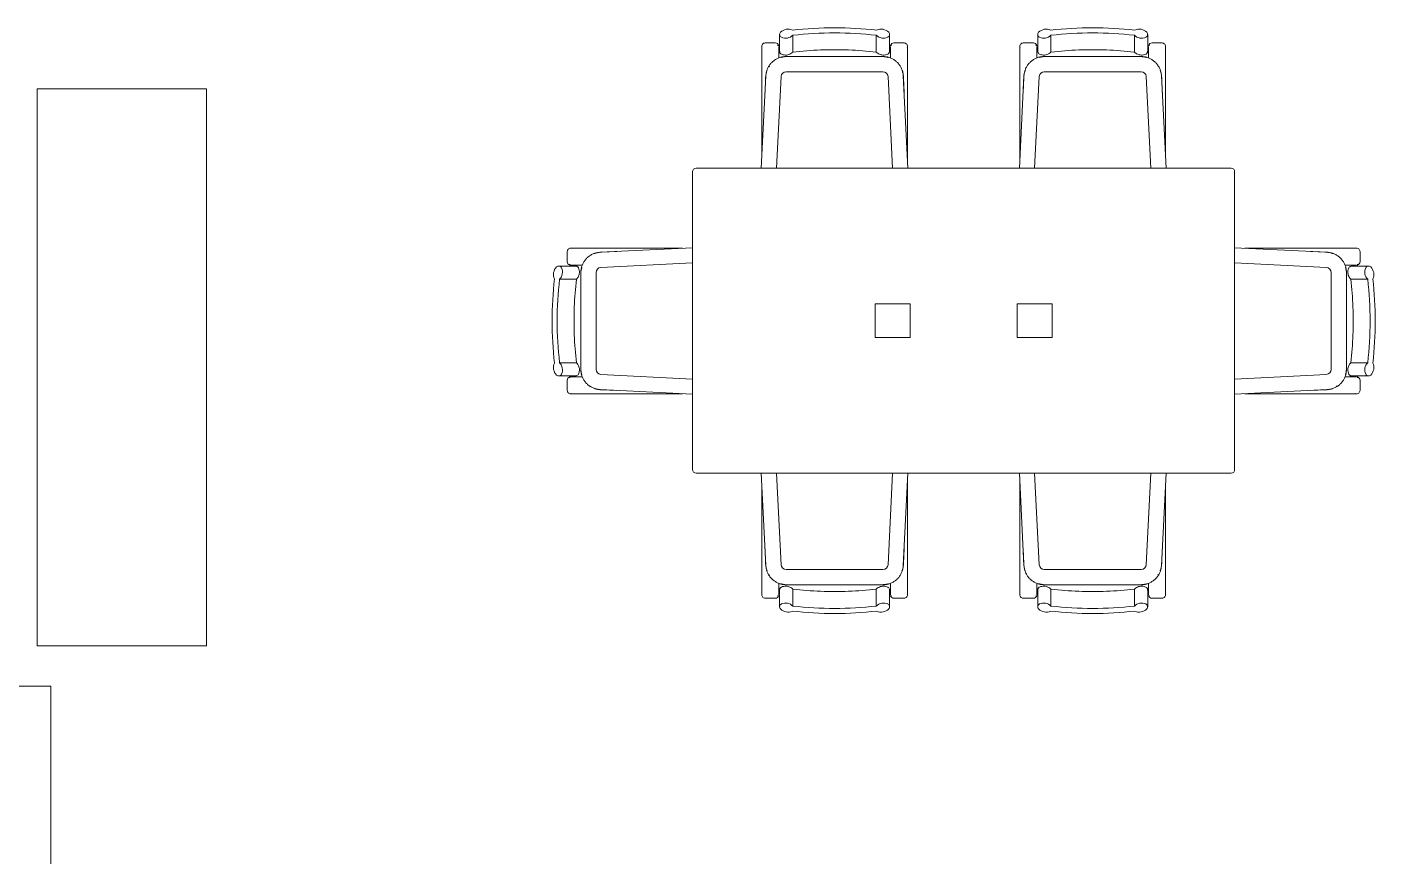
# Model space of a CAD drawing. Header units: inches. Extents: x 675 to 51927, y 19035 to 68555.
# Drawn here: x 26431 to 30414, y 58550 to 60999 of the extents above; entities that cross this region are included whole.
import ezdxf

# ---------------------------------------------------------------- set-up
doc = ezdxf.new("R2010")
doc.units = ezdxf.units.IN
doc.header["$LTSCALE"] = 0.5
doc.header["$MEASUREMENT"] = 0
doc.layers.add('00I-FURN', color=30, linetype='Continuous', lineweight=9)
doc.layers.add('Column', color=192, linetype='Continuous', lineweight=13)

msp = doc.modelspace()

# ---------------------------------------------------------------- linework, layer by layer
at = {"layer": '00I-FURN'}
for p, q in [((28653.2, 60926.6), (28653.2, 60976.5)), ((28692.2, 60924.2), (28692.2, 60974.1)), ((28938.6, 60974.1), (28938.6, 60924.2)), ((28977.6, 60976.5), (28977.6, 60926.6)), ((29415.2, 60926.6), (29415.2, 60976.5)), ((29454.2, 60924.2), (29454.2, 60974.1)), ((29700.6, 60974.1), (29700.6, 60924.2)), ((29739.6, 60976.5), (29739.6, 60926.6)), ((28640.4, 60951.4), (28610.4, 60951.4)), ((28647.3, 60943.8), (28653.3, 60943.8)), ((28653.2, 60933.8), (28650, 60933.8)), ((28977.5, 60943.8), (28983.4, 60943.8)), ((28980.8, 60933.8), (28977.6, 60933.8)), ((28990.4, 60951.4), (29020.4, 60951.4)), ((29372.4, 60951.4), (29402.4, 60951.4)), ((29409.3, 60943.8), (29415.3, 60943.8)), ((29415.2, 60933.8), (29411.9, 60933.8)), ((29739.5, 60943.8), (29745.4, 60943.8)), ((29742.8, 60933.8), (29739.6, 60933.8)), ((29782.4, 60951.4), (29752.4, 60951.4)), ((28672.5, 60911.4), (28958.3, 60911.4)), ((29434.4, 60911.4), (29720.3, 60911.4)), ((28598.9, 60581.3), (28612.5, 60854.4)), ((28621.5, 60880.6), (28622.9, 60882.8)), ((28643.9, 60581.3), (28657.5, 60852.1)), ((28958.3, 60866.4), (28672.5, 60866.4)), ((28973.3, 60852.1), (28986.8, 60581.3)), ((29018.2, 60854.4), (29031.9, 60581.3)), ((29360.9, 60581.3), (29374.5, 60854.4)), ((29419.5, 60852.1), (29405.9, 60581.3)), ((29434.4, 60866.4), (29720.3, 60866.4)), ((29735.3, 60852.1), (29748.8, 60581.3)), ((29769.2, 60883.6), (29770.7, 60881.5)), ((29780.2, 60854.4), (29793.9, 60581.3)), ((26461.4, 59171.3), (26461.4, 60815.5)), ((26461.4, 60815.5), (26961.4, 60815.5)), ((26961.4, 60815.5), (26961.4, 59171.3)), ((28610.3, 60805.4), (28611.8, 60848.6)), ((29019, 60848.6), (29020.5, 60805.4)), ((29372.3, 60805.4), (29373.8, 60848.6)), ((29781, 60848.6), (29782.5, 60805.4)), ((28396.4, 59691.3), (28396.4, 60571.3)), ((28406.4, 60581.3), (29986.4, 60581.3)), ((29996.4, 60571.3), (29996.4, 59691.3)), ((28026.3, 60335.3), (28026.3, 60305.3)), ((28123.3, 60333.2), (28396.4, 60346.8)), ((28129.1, 60333.9), (28172.3, 60335.4)), ((29996.4, 60346.8), (30269.4, 60333.2)), ((30220.5, 60335.4), (30263.7, 60333.9)), ((30366.4, 60305.3), (30366.4, 60335.3)), ((28001.2, 60292.5), (28051.1, 60292.5)), ((28033.9, 60292.4), (28033.9, 60298.3)), ((28043.9, 60295.7), (28043.9, 60292.5)), ((28396.4, 60301.8), (28125.6, 60288.2)), ((30267.2, 60288.2), (29996.4, 60301.8)), ((30341.6, 60292.5), (30391.6, 60292.5)), ((30348.9, 60292.5), (30348.9, 60295.7)), ((30358.9, 60298.3), (30358.9, 60292.4)), ((28003.6, 60253.5), (28053.5, 60253.5)), ((28066.3, 59987.4), (28066.3, 60273.2)), ((28111.3, 59987.4), (28111.3, 60273.2)), ((30281.4, 59987.4), (30281.4, 60273.2)), ((30326.4, 60273.2), (30326.4, 59987.4)), ((30339.3, 60253.5), (30389.2, 60253.5)), ((29038.7, 60181.3), (28935.1, 60181.3)), ((28935.1, 60081.3), (28935.1, 60181.3)), ((29038.7, 60181.3), (29038.7, 60081.3)), ((29457.6, 60181.3), (29354.1, 60181.3)), ((29354.1, 60081.3), (29354.1, 60181.3)), ((29457.6, 60081.3), (29457.6, 60181.3)), ((28935.1, 60081.3), (29038.7, 60081.3)), ((29354.1, 60081.3), (29457.6, 60081.3)), ((28053.5, 60007.1), (28003.6, 60007.1)), ((30389.2, 60007.1), (30339.3, 60007.1)), ((28051.1, 59968.1), (28001.2, 59968.1)), ((28026.3, 59955.3), (28026.3, 59925.3)), ((28033.9, 59962.3), (28033.9, 59968.2)), ((28043.9, 59968.1), (28043.9, 59964.9)), ((28097.1, 59936.4), (28094.9, 59937.9)), ((28125.6, 59972.4), (28396.4, 59958.9)), ((30267.2, 59972.4), (29996.4, 59958.9)), ((30298.7, 59938.4), (30296.5, 59937)), ((30391.6, 59968.1), (30341.6, 59968.1)), ((30348.9, 59964.9), (30348.9, 59968.1)), ((30358.9, 59968.2), (30358.9, 59962.3)), ((30366.4, 59925.3), (30366.4, 59955.3)), ((28396.4, 59913.8), (28123.3, 59927.5)), ((28172.3, 59925.2), (28129.1, 59926.7)), ((30269.4, 59927.5), (29996.4, 59913.8)), ((30263.7, 59926.7), (30220.5, 59925.2)), ((29986.4, 59681.3), (28406.4, 59681.3)), ((28612.5, 59408.3), (28598.9, 59681.3)), ((28657.5, 59410.5), (28643.9, 59681.3)), ((28973.3, 59410.5), (28986.8, 59681.3)), ((29031.9, 59681.3), (29018.2, 59408.3)), ((29374.5, 59408.3), (29360.9, 59681.3)), ((29419.5, 59410.5), (29405.9, 59681.3)), ((29748.8, 59681.3), (29735.3, 59410.5)), ((29793.9, 59681.3), (29780.2, 59408.3)), ((28611.8, 59414), (28610.3, 59457.2)), ((29020.5, 59457.2), (29019, 59414)), ((29373.8, 59414), (29372.3, 59457.2)), ((29782.5, 59457.2), (29781, 59414)), ((28623.5, 59379), (28622.1, 59381.1)), ((28958.3, 59396.3), (28672.5, 59396.3)), ((29434.4, 59396.3), (29720.3, 59396.3)), ((29771.2, 59382), (29769.8, 59379.8)), ((28653.2, 59286.1), (28653.2, 59336)), ((28958.3, 59351.3), (28672.5, 59351.3)), ((28692.2, 59288.5), (28692.2, 59338.4)), ((28938.6, 59338.4), (28938.6, 59288.5)), ((28977.6, 59336), (28977.6, 59286.1)), ((29415.2, 59286.1), (29415.2, 59336)), ((29720.3, 59351.3), (29434.4, 59351.3)), ((29454.2, 59288.5), (29454.2, 59338.4)), ((29700.6, 59338.4), (29700.6, 59288.5)), ((29739.6, 59336), (29739.6, 59286.1)), ((28610.4, 59311.3), (28640.4, 59311.3)), ((28653.3, 59318.8), (28647.3, 59318.8)), ((28650, 59328.8), (28653.2, 59328.8)), ((28983.4, 59318.8), (28977.5, 59318.8)), ((28977.6, 59328.8), (28980.8, 59328.8)), ((28990.4, 59311.3), (29020.4, 59311.3)), ((29402.4, 59311.3), (29372.4, 59311.3)), ((29415.3, 59318.8), (29409.3, 59318.8)), ((29411.9, 59328.8), (29415.2, 59328.8)), ((29745.4, 59318.8), (29739.5, 59318.8)), ((29739.6, 59328.8), (29742.8, 59328.8)), ((29782.4, 59311.3), (29752.4, 59311.3)), ((26961.4, 59171.3), (26461.4, 59171.3))]:
    msp.add_line(p, q, dxfattribs=at)
at = {"layer": '00I-FURN', "flags": 128}
for points in [[(28600.4, 60611.4), (28600.4, 60941.4)], [(28650.4, 60941.4), (28650.4, 60908.2)], [(28980.4, 60907.1), (28980.4, 60941.4)], [(29030.4, 60941.4), (29030.4, 60611.4)], [(29362.4, 60611.4), (29362.4, 60941.4)], [(29412.4, 60941.4), (29412.4, 60908.2)], [(29742.4, 60907.1), (29742.4, 60941.4)], [(29792.4, 60941.4), (29792.4, 60611.4)], [(28612.5, 60854.4), (28612.7, 60856.7), (28613, 60859.1), (28613.3, 60861.5), (28613.8, 60863.9), (28614.3, 60866.2), (28615, 60868.5), (28615.7, 60870.8), (28616.5, 60873.1), (28617.4, 60875.3), (28618.4, 60877.5), (28619.5, 60879.6), (28620.7, 60881.7), (28621.9, 60883.7), (28623.3, 60885.7), (28624.7, 60887.7), (28626.2, 60889.5), (28627.7, 60891.4), (28629.4, 60893.1), (28631.1, 60894.8), (28632.9, 60896.4), (28634.7, 60898), (28636.6, 60899.5), (28638.5, 60900.8), (28640.5, 60902.2), (28642.6, 60903.4), (28644.7, 60904.6), (28646.8, 60905.6), (28649, 60906.6), (28651.3, 60907.5), (28653.5, 60908.3), (28655.8, 60909), (28658.1, 60909.6), (28660.5, 60910.2), (28662.8, 60910.6), (28665.2, 60910.9), (28667.6, 60911.2), (28670, 60911.3), (28672.4, 60911.4), (28672.5, 60911.4)], [(28657.8, 60908.5), (28660.3, 60909.2), (28662.8, 60909.8), (28665.4, 60910.4), (28667.9, 60910.8), (28670.5, 60911.1), (28673.1, 60911.3), (28675.7, 60911.3), (28676.8, 60911.4)], [(28954, 60911.4), (28956.6, 60911.3), (28959.2, 60911.1), (28961.8, 60910.9), (28964.4, 60910.5), (28966.9, 60910.1), (28969.5, 60909.5), (28972, 60908.8), (28973.2, 60908.4)], [(28958.3, 60911.4), (28960.7, 60911.3), (28963.1, 60911.2), (28965.5, 60910.9), (28967.9, 60910.6), (28970.2, 60910.2), (28972.6, 60909.6), (28974.9, 60909), (28977.2, 60908.3), (28979.4, 60907.5), (28981.7, 60906.6), (28983.9, 60905.6), (28986, 60904.6), (28988.1, 60903.4), (28990.2, 60902.2), (28992.2, 60900.9), (28994.1, 60899.5), (28996, 60898), (28997.9, 60896.5), (28999.6, 60894.8), (29001.3, 60893.2), (29003, 60891.4), (29004.5, 60889.6), (29006, 60887.7), (29007.5, 60885.8), (29008.8, 60883.8), (29010, 60881.7), (29011.2, 60879.6), (29012.3, 60877.5), (29013.3, 60875.3), (29014.2, 60873.1), (29015, 60870.8), (29015.8, 60868.6), (29016.4, 60866.2), (29017, 60863.9), (29017.4, 60861.6), (29017.8, 60859.2), (29018.1, 60856.8), (29018.2, 60854.4), (29018.2, 60854.4)], [(29374.5, 60854.4), (29374.7, 60856.7), (29375, 60859.1), (29375.3, 60861.5), (29375.8, 60863.9), (29376.3, 60866.2), (29377, 60868.5), (29377.7, 60870.8), (29378.5, 60873.1), (29379.4, 60875.3), (29380.4, 60877.5), (29381.5, 60879.6), (29382.7, 60881.7), (29383.9, 60883.7), (29385.3, 60885.7), (29386.7, 60887.7), (29388.2, 60889.5), (29389.7, 60891.4), (29391.4, 60893.1), (29393.1, 60894.8), (29394.8, 60896.4), (29396.7, 60898), (29398.6, 60899.5), (29400.5, 60900.8), (29402.5, 60902.2), (29404.6, 60903.4), (29406.7, 60904.6), (29408.8, 60905.6), (29411, 60906.6), (29413.3, 60907.5), (29415.5, 60908.3), (29417.8, 60909), (29420.1, 60909.6), (29422.5, 60910.2), (29424.8, 60910.6), (29427.2, 60910.9), (29429.6, 60911.2), (29432, 60911.3), (29434.4, 60911.4), (29434.4, 60911.4)], [(29419.8, 60908.5), (29422.3, 60909.2), (29424.8, 60909.8), (29427.4, 60910.4), (29429.9, 60910.8), (29432.5, 60911.1), (29435.1, 60911.3), (29437.7, 60911.3), (29438.7, 60911.4)], [(29716, 60911.4), (29718.6, 60911.3), (29721.2, 60911.1), (29723.8, 60910.9), (29726.4, 60910.5), (29728.9, 60910.1), (29731.4, 60909.5), (29734, 60908.8), (29735.3, 60908.4)], [(29720.3, 60911.4), (29722.7, 60911.3), (29725.1, 60911.2), (29727.5, 60910.9), (29729.9, 60910.6), (29732.2, 60910.2), (29734.6, 60909.6), (29736.9, 60909), (29739.2, 60908.3), (29741.4, 60907.5), (29743.7, 60906.6), (29745.9, 60905.6), (29748, 60904.6), (29750.1, 60903.4), (29752.2, 60902.2), (29754.2, 60900.9), (29756.1, 60899.5), (29758, 60898), (29759.9, 60896.5), (29761.6, 60894.8), (29763.3, 60893.2), (29765, 60891.4), (29766.5, 60889.6), (29768, 60887.7), (29769.4, 60885.8), (29770.8, 60883.8), (29772, 60881.7), (29773.2, 60879.6), (29774.3, 60877.5), (29775.3, 60875.3), (29776.2, 60873.1), (29777, 60870.8), (29777.8, 60868.6), (29778.4, 60866.2), (29779, 60863.9), (29779.4, 60861.6), (29779.8, 60859.2), (29780, 60856.8), (29780.2, 60854.4), (29780.2, 60854.4)], [(28611.8, 60848.6), (28611.9, 60851.2), (28612.2, 60853.8), (28612.5, 60856.4), (28613, 60858.9), (28613.5, 60861.5), (28614.2, 60864), (28614.9, 60866.5), (28615.8, 60868.9), (28616.4, 60870.6)], [(29014.6, 60869.9), (29015.5, 60867.5), (29016.3, 60865), (29017, 60862.5), (29017.6, 60860), (29018.1, 60857.4), (29018.4, 60854.8), (29018.7, 60852.3), (29018.9, 60849.7), (29019, 60848.6)], [(29373.8, 60848.6), (29373.9, 60851.2), (29374.2, 60853.8), (29374.5, 60856.4), (29375, 60858.9), (29375.5, 60861.5), (29376.2, 60864), (29376.9, 60866.5), (29377.8, 60868.9), (29378.4, 60870.6)], [(29776.6, 60869.9), (29777.5, 60867.5), (29778.3, 60865), (29779, 60862.5), (29779.6, 60860), (29780.1, 60857.4), (29780.4, 60854.8), (29780.7, 60852.3), (29780.9, 60849.7), (29781, 60848.6)], [(28036.3, 60345.3), (28366.3, 60345.3)], [(28066.3, 60273.2), (28066.4, 60275.6), (28066.5, 60278), (28066.8, 60280.4), (28067.1, 60282.8), (28067.5, 60285.2), (28068, 60287.5), (28068.7, 60289.8), (28069.4, 60292.1), (28070.2, 60294.4), (28071.1, 60296.6), (28072, 60298.8), (28073.1, 60300.9), (28074.3, 60303), (28075.5, 60305.1), (28076.8, 60307.1), (28078.2, 60309.1), (28079.7, 60311), (28081.2, 60312.8), (28082.8, 60314.6), (28084.5, 60316.3), (28086.3, 60317.9), (28088.1, 60319.5), (28090, 60321), (28091.9, 60322.4), (28093.9, 60323.7), (28096, 60325), (28098, 60326.2), (28100.2, 60327.2), (28102.4, 60328.2), (28104.6, 60329.2), (28106.8, 60330), (28109.1, 60330.7), (28111.4, 60331.4), (28113.8, 60331.9), (28116.1, 60332.4), (28118.5, 60332.7), (28120.9, 60333), (28123.3, 60333.2), (28123.3, 60333.2)], [(28107.8, 60329.5), (28110.2, 60330.4), (28112.7, 60331.2), (28115.2, 60331.9), (28117.7, 60332.5), (28120.3, 60333), (28122.8, 60333.4), (28125.4, 60333.7), (28128, 60333.9), (28129.1, 60333.9)], [(30026.4, 60345.3), (30356.4, 60345.3)], [(30263.7, 60333.9), (30266.3, 60333.8), (30268.9, 60333.5), (30271.5, 60333.2), (30274, 60332.7), (30276.6, 60332.2), (30279.1, 60331.5), (30281.6, 60330.7), (30284, 60329.9), (30285.7, 60329.2)], [(30269.4, 60333.2), (30271.8, 60333), (30274.2, 60332.7), (30276.6, 60332.4), (30278.9, 60331.9), (30281.3, 60331.4), (30283.6, 60330.7), (30285.9, 60330), (30288.1, 60329.2), (30290.3, 60328.3), (30292.5, 60327.3), (30294.7, 60326.2), (30296.8, 60325), (30298.8, 60323.7), (30300.8, 60322.4), (30302.7, 60321), (30304.6, 60319.5), (30306.4, 60317.9), (30308.2, 60316.3), (30309.9, 60314.6), (30311.5, 60312.8), (30313, 60311), (30314.5, 60309.1), (30315.9, 60307.2), (30317.2, 60305.1), (30318.5, 60303.1), (30319.6, 60301), (30320.7, 60298.8), (30321.7, 60296.6), (30322.6, 60294.4), (30323.4, 60292.2), (30324.1, 60289.9), (30324.7, 60287.5), (30325.2, 60285.2), (30325.6, 60282.8), (30326, 60280.5), (30326.2, 60278.1), (30326.4, 60275.7), (30326.4, 60273.3), (30326.4, 60273.2)], [(28070.6, 60295.3), (28036.3, 60295.3)], [(30356.4, 60295.3), (30323.3, 60295.3)], [(28066.3, 60268.9), (28066.4, 60271.5), (28066.5, 60274.1), (28066.8, 60276.7), (28067.2, 60279.3), (28067.6, 60281.8), (28068.2, 60284.4), (28068.9, 60286.9), (28069.2, 60288.2)], [(30323.6, 60287.9), (30324.3, 60285.4), (30324.9, 60282.9), (30325.4, 60280.3), (30325.8, 60277.7), (30326.1, 60275.2), (30326.3, 60272.6), (30326.4, 60270), (30326.4, 60268.9)], [(28066.4, 59988.1), (28066.3, 59990.7), (28066.3, 59991.7)], [(28123.3, 59927.5), (28120.9, 59927.6), (28118.5, 59927.9), (28116.2, 59928.2), (28113.8, 59928.7), (28111.5, 59929.2), (28109.2, 59929.9), (28106.9, 59930.6), (28104.6, 59931.4), (28102.4, 59932.4), (28100.2, 59933.4), (28098.1, 59934.4), (28096, 59935.6), (28093.9, 59936.9), (28092, 59938.2), (28090, 59939.6), (28088.1, 59941.1), (28086.3, 59942.7), (28084.6, 59944.3), (28082.9, 59946), (28081.2, 59947.8), (28079.7, 59949.6), (28078.2, 59951.5), (28076.8, 59953.5), (28075.5, 59955.5), (28074.3, 59957.5), (28073.1, 59959.6), (28072.1, 59961.8), (28071.1, 59964), (28070.2, 59966.2), (28069.4, 59968.5), (28068.7, 59970.8), (28068.1, 59973.1), (28067.5, 59975.4), (28067.1, 59977.8), (28066.8, 59980.2), (28066.5, 59982.5), (28066.4, 59984.9), (28066.3, 59987.3), (28066.3, 59987.4)], [(28069.1, 59972.7), (28068.4, 59975.2), (28067.8, 59977.8), (28067.3, 59980.3), (28066.9, 59982.9), (28066.6, 59985.5), (28066.5, 59986.7)], [(30326.4, 59987.4), (30326.4, 59985), (30326.2, 59982.6), (30326, 59980.2), (30325.7, 59977.8), (30325.2, 59975.5), (30324.7, 59973.1), (30324.1, 59970.8), (30323.4, 59968.5), (30322.6, 59966.2), (30321.7, 59964), (30320.7, 59961.8), (30319.6, 59959.7), (30318.5, 59957.6), (30317.3, 59955.5), (30315.9, 59953.5), (30314.5, 59951.6), (30313.1, 59949.7), (30311.5, 59947.8), (30309.9, 59946), (30308.2, 59944.3), (30306.5, 59942.7), (30304.7, 59941.1), (30302.8, 59939.6), (30300.8, 59938.2), (30298.8, 59936.9), (30296.8, 59935.6), (30294.7, 59934.5), (30292.6, 59933.4), (30290.4, 59932.4), (30288.2, 59931.5), (30285.9, 59930.6), (30283.6, 59929.9), (30281.3, 59929.3), (30279, 59928.7), (30276.6, 59928.3), (30274.2, 59927.9), (30271.9, 59927.6), (30269.5, 59927.5), (30269.4, 59927.5)], [(30326.4, 59991.7), (30326.4, 59989.1), (30326.2, 59986.5), (30326, 59983.9), (30325.6, 59981.3), (30325.1, 59978.8), (30324.6, 59976.2), (30323.9, 59973.7), (30323.5, 59972.4)], [(28036.3, 59965.3), (28069.5, 59965.3)], [(30322.2, 59965.3), (30356.4, 59965.3)], [(28366.3, 59915.3), (28036.3, 59915.3)], [(28129.1, 59926.7), (28126.5, 59926.9), (28123.9, 59927.1), (28121.3, 59927.5), (28118.7, 59927.9), (28116.2, 59928.5), (28113.7, 59929.1), (28111.2, 59929.9), (28108.7, 59930.7), (28107.1, 59931.4)], [(30356.4, 59915.3), (30026.4, 59915.3)], [(30285, 59931.1), (30282.5, 59930.2), (30280.1, 59929.4), (30277.6, 59928.7), (30275, 59928.1), (30272.5, 59927.6), (30269.9, 59927.2), (30267.3, 59927), (30264.7, 59926.8), (30263.7, 59926.7)], [(28600.4, 59321.3), (28600.4, 59651.3)], [(29030.4, 59651.3), (29030.4, 59321.3)], [(29362.4, 59321.3), (29362.4, 59651.3)], [(29792.4, 59651.3), (29792.4, 59321.3)], [(28616.2, 59392.7), (28615.3, 59395.1), (28614.5, 59397.6), (28613.8, 59400.1), (28613.2, 59402.7), (28612.7, 59405.2), (28612.3, 59407.8), (28612, 59410.4), (28611.8, 59413), (28611.8, 59414)], [(28672.5, 59351.3), (28670.1, 59351.3), (28667.7, 59351.4), (28665.3, 59351.7), (28662.9, 59352), (28660.5, 59352.5), (28658.2, 59353), (28655.9, 59353.6), (28653.6, 59354.3), (28651.3, 59355.1), (28649.1, 59356), (28646.9, 59357), (28644.7, 59358), (28642.6, 59359.2), (28640.6, 59360.4), (28638.6, 59361.7), (28636.6, 59363.1), (28634.7, 59364.6), (28632.9, 59366.1), (28631.1, 59367.8), (28629.4, 59369.5), (28627.8, 59371.2), (28626.2, 59373), (28624.7, 59374.9), (28623.3, 59376.8), (28622, 59378.8), (28620.7, 59380.9), (28619.5, 59383), (28618.4, 59385.1), (28617.4, 59387.3), (28616.5, 59389.5), (28615.7, 59391.8), (28615, 59394.1), (28614.3, 59396.4), (28613.8, 59398.7), (28613.3, 59401.1), (28613, 59403.4), (28612.7, 59405.8), (28612.5, 59408.2), (28612.5, 59408.3)], [(29018.2, 59408.3), (29018.1, 59405.9), (29017.8, 59403.5), (29017.4, 59401.1), (29017, 59398.8), (29016.4, 59396.4), (29015.8, 59394.1), (29015.1, 59391.8), (29014.2, 59389.6), (29013.3, 59387.3), (29012.3, 59385.2), (29011.2, 59383), (29010.1, 59380.9), (29008.8, 59378.9), (29007.5, 59376.9), (29006.1, 59374.9), (29004.6, 59373.1), (29003, 59371.2), (29001.4, 59369.5), (28999.7, 59367.8), (28997.9, 59366.2), (28996.1, 59364.6), (28994.2, 59363.2), (28992.2, 59361.8), (28990.2, 59360.4), (28988.2, 59359.2), (28986.1, 59358.1), (28983.9, 59357), (28981.7, 59356), (28979.5, 59355.1), (28977.2, 59354.3), (28974.9, 59353.6), (28972.6, 59353), (28970.3, 59352.5), (28967.9, 59352), (28965.5, 59351.7), (28963.1, 59351.5), (28960.8, 59351.3), (28958.4, 59351.3), (28958.3, 59351.3)], [(29019, 59414), (29018.8, 59411.4), (29018.6, 59408.8), (29018.2, 59406.2), (29017.8, 59403.7), (29017.2, 59401.1), (29016.6, 59398.6), (29015.8, 59396.1), (29015, 59393.7), (29014.3, 59392)], [(29378.2, 59392.7), (29377.3, 59395.1), (29376.5, 59397.6), (29375.8, 59400.1), (29375.2, 59402.7), (29374.7, 59405.2), (29374.3, 59407.8), (29374, 59410.4), (29373.8, 59413), (29373.8, 59414)], [(29434.4, 59351.3), (29432, 59351.3), (29429.7, 59351.4), (29427.3, 59351.7), (29424.9, 59352), (29422.5, 59352.5), (29420.2, 59353), (29417.9, 59353.6), (29415.6, 59354.3), (29413.3, 59355.1), (29411.1, 59356), (29408.9, 59357), (29406.7, 59358), (29404.6, 59359.2), (29402.6, 59360.4), (29400.6, 59361.7), (29398.6, 59363.1), (29396.7, 59364.6), (29394.9, 59366.1), (29393.1, 59367.8), (29391.4, 59369.5), (29389.8, 59371.2), (29388.2, 59373), (29386.7, 59374.9), (29385.3, 59376.8), (29384, 59378.8), (29382.7, 59380.9), (29381.5, 59383), (29380.4, 59385.1), (29379.4, 59387.3), (29378.5, 59389.5), (29377.7, 59391.8), (29377, 59394.1), (29376.3, 59396.4), (29375.8, 59398.7), (29375.3, 59401.1), (29375, 59403.4), (29374.7, 59405.8), (29374.5, 59408.2), (29374.5, 59408.3)], [(29780.2, 59408.3), (29780.1, 59405.9), (29779.8, 59403.5), (29779.4, 59401.1), (29779, 59398.8), (29778.4, 59396.4), (29777.8, 59394.1), (29777.1, 59391.8), (29776.2, 59389.6), (29775.3, 59387.3), (29774.3, 59385.2), (29773.2, 59383), (29772.1, 59380.9), (29770.8, 59378.9), (29769.5, 59376.9), (29768.1, 59374.9), (29766.6, 59373.1), (29765, 59371.2), (29763.4, 59369.5), (29761.7, 59367.8), (29759.9, 59366.2), (29758.1, 59364.6), (29756.2, 59363.2), (29754.2, 59361.8), (29752.2, 59360.4), (29750.2, 59359.2), (29748, 59358.1), (29745.9, 59357), (29743.7, 59356), (29741.5, 59355.1), (29739.2, 59354.3), (29736.9, 59353.6), (29734.6, 59353), (29732.3, 59352.5), (29729.9, 59352), (29727.5, 59351.7), (29725.1, 59351.5), (29722.7, 59351.3), (29720.3, 59351.3), (29720.3, 59351.3)], [(29781, 59414), (29780.8, 59411.4), (29780.6, 59408.8), (29780.2, 59406.2), (29779.8, 59403.7), (29779.2, 59401.1), (29778.6, 59398.6), (29777.8, 59396.1), (29776.9, 59393.7), (29776.3, 59392.1)], [(28650.4, 59355.5), (28650.4, 59321.3)], [(28676.8, 59351.3), (28674.2, 59351.3), (28671.6, 59351.5), (28669, 59351.7), (28666.4, 59352.1), (28663.8, 59352.6), (28661.3, 59353.1), (28658.8, 59353.8), (28657.5, 59354.2)], [(28957.6, 59351.4), (28955, 59351.3), (28954, 59351.3)], [(28973, 59354.1), (28970.5, 59353.4), (28967.9, 59352.8), (28965.4, 59352.3), (28962.8, 59351.9), (28960.2, 59351.6), (28958.9, 59351.5)], [(28980.4, 59321.3), (28980.4, 59354.4)], [(29412.4, 59355.5), (29412.4, 59321.3)], [(29438.7, 59351.3), (29436.1, 59351.3), (29433.6, 59351.5), (29431, 59351.7), (29428.4, 59352.1), (29425.8, 59352.6), (29423.3, 59353.1), (29420.8, 59353.8), (29419.5, 59354.2)], [(29720, 59351.4), (29719.6, 59351.4), (29717, 59351.3), (29716, 59351.3)], [(29735, 59354.1), (29732.5, 59353.4), (29729.9, 59352.8), (29727.4, 59352.3), (29724.8, 59351.9), (29722.2, 59351.6), (29720.3, 59351.4)], [(29742.4, 59321.3), (29742.4, 59354.4)]]:
    msp.add_lwpolyline(points, dxfattribs=at)
at = {"layer": '00I-FURN'}
for centre, radius, start, end in [((28610.4, 60941.4), 10, 90, 195), ((28640.4, 60941.4), 10, 15, 90), ((28990.4, 60941.4), 10, 90, 165), ((29020.4, 60941.4), 10, 345, 90), ((29372.4, 60941.4), 10, 90, 195), ((29402.4, 60941.4), 10, 15, 90), ((29752.4, 60941.4), 10, 90, 165), ((29782.4, 60941.4), 10, 345, 90), ((28672.5, 60851.4), 60, 102.4512, 105.3681), ((28958.3, 60851.4), 60, 74.7198, 77.5488), ((29434.4, 60851.4), 60, 102.4512, 105.2802), ((29720.3, 60851.4), 60, 74.6319, 77.5488), ((28672.5, 60851.4), 60, 161.8573, 164.6864), ((28672.5, 60851.4), 15, 90, 177.1376), ((28958.3, 60851.4), 15, 2.8624, 90), ((28958.3, 60851.4), 60, 15.3136, 18.2305), ((29434.4, 60851.4), 60, 161.7695, 164.6864), ((29434.4, 60851.4), 15, 90, 177.1376), ((29720.3, 60851.4), 15, 2.8624, 90), ((29720.3, 60851.4), 60, 15.3136, 18.1427), ((28406.4, 60571.3), 10, 90, 180), ((29986.4, 60571.3), 10, 0, 90), ((28036.3, 60335.3), 10, 75, 180), ((30356.4, 60335.3), 10, 0, 105), ((28036.3, 60305.3), 10, 180, 255), ((28126.3, 60273.2), 60, 105.3136, 108.2305), ((30266.4, 60273.2), 60, 71.7695, 74.6864), ((30356.4, 60305.3), 10, 285, 0), ((28126.3, 60273.2), 60, 164.7198, 167.5488), ((28126.3, 60273.2), 15, 92.8624, 180), ((30266.4, 60273.2), 15, 0, 87.1376), ((30266.4, 60273.2), 60, 12.4512, 15.2802), ((28126.3, 59987.4), 60, 192.4512, 195.3681), ((28126.3, 59987.4), 15, 180, 267.1376), ((30266.4, 59987.4), 15, 272.8624, 0), ((30266.4, 59987.4), 60, 344.6319, 347.5488), ((28036.3, 59955.3), 10, 105, 180), ((30356.4, 59955.3), 10, 0, 75), ((28036.3, 59925.3), 10, 180, 285), ((28126.3, 59987.4), 60, 251.8573, 254.6864), ((30266.4, 59987.4), 60, 285.3136, 288.1427), ((30356.4, 59925.3), 10, 255, 0), ((28406.4, 59691.3), 10, 180, 270), ((29986.4, 59691.3), 10, 270, 0), ((28672.5, 59411.3), 60, 195.3136, 198.1427), ((28672.5, 59411.3), 15, 182.8624, 270), ((28958.3, 59411.3), 15, 270, 357.1376), ((28958.3, 59411.3), 60, 341.7695, 344.6864), ((29434.4, 59411.3), 60, 195.3136, 198.2305), ((29434.4, 59411.3), 15, 182.8624, 270), ((29720.3, 59411.3), 15, 270, 357.1376), ((29720.3, 59411.3), 60, 341.8573, 344.6864), ((28672.5, 59411.3), 60, 254.6319, 257.5488), ((28958.3, 59411.3), 60, 282.4512, 285.2802), ((29434.4, 59411.3), 60, 254.7198, 257.5488), ((29720.3, 59411.3), 60, 282.4512, 285.3681), ((28610.4, 59321.3), 10, 165, 270), ((28640.4, 59321.3), 10, 270, 345), ((28990.4, 59321.3), 10, 195, 270), ((29020.4, 59321.3), 10, 270, 15), ((29372.4, 59321.3), 10, 165, 270), ((29402.4, 59321.3), 10, 270, 345), ((29752.4, 59321.3), 10, 195, 270), ((29782.4, 59321.3), 10, 270, 15)]:
    msp.add_arc(centre, radius, start, end, dxfattribs=at)
at = {"layer": '00I-FURN', "extrusion": (0, 0, -1)}
for centre, major_axis, start_param, end_param in [((28662.4, 60976.5), (9.19, 0), 1.992391, 3.901781), ((28677.6, 60962), (30.3, 0), 3.901781, 5.172539), ((28671, 60995.7), (30.3, 0), 0.79515, 1.992391), ((28815.4, 59924.7), (1075.6, 0), 4.596579, 4.828199), ((28815.4, 59924.7), (1060.6, 0), 4.595979, 4.828799), ((28959.8, 60995.7), (30.3, 0), 1.149202, 2.346443), ((28953.1, 60962), (30.3, 0), 4.252239, 5.522997), ((28968.4, 60976.5), (9.19, 0), 5.522997, 7.432387), ((29424.3, 60976.5), (9.19, 0), 1.992391, 3.901781), ((29439.6, 60962), (30.3, 0), 3.901781, 5.172539), ((29433, 60995.7), (30.3, 0), 0.79515, 1.992391), ((29577.4, 59924.7), (1075.6, 0), 4.596579, 4.828199), ((29577.4, 59924.7), (1060.6, 0), 4.595979, 4.828799), ((29721.8, 60995.7), (30.3, 0), 1.149202, 2.346443), ((29715.1, 60962), (30.3, 0), 4.252239, 5.522997), ((29730.4, 60976.5), (9.19, 0), 5.522997, 7.432387), ((28001.2, 60283.3), (0, -9.19), 2.381404, 4.290794), ((30391.6, 60283.3), (0, -9.19), 1.992391, 3.901781), ((29053, 60130.3), (0, -1075.6), 1.454987, 1.686606), ((28015.7, 60268), (0, -30.3), 1.110647, 2.381404), ((29053, 60130.3), (0, -1060.6), 1.454386, 1.687206), ((27982, 60274.7), (0, -30.3), 4.290794, 5.488035), ((30410.7, 60274.7), (0, -30.3), 0.79515, 1.992391), ((29339.8, 60130.3), (0, -1060.6), 4.595979, 4.828799), ((30377.1, 60268), (0, -30.3), 3.901781, 5.172539), ((29339.8, 60130.3), (0, -1075.6), 4.596579, 4.828199), ((28015.7, 59992.6), (0, -30.3), 0.760189, 2.030946), ((28001.2, 59977.3), (0, -9.19), 5.133984, 7.043374), ((27982, 59985.9), (0, -30.3), 3.936743, 5.133984), ((30410.7, 59985.9), (0, -30.3), 1.149202, 2.346443), ((30391.6, 59977.3), (0, -9.19), 5.522997, 7.432387), ((30377.1, 59992.6), (0, -30.3), 4.252239, 5.522997), ((28671, 59266.9), (30.3, 0), 4.290794, 5.488035), ((28959.8, 59266.9), (30.3, 0), 3.936743, 5.133984), ((29433, 59266.9), (30.3, 0), 4.290794, 5.488035), ((29721.8, 59266.9), (30.3, 0), 3.936743, 5.133984), ((28662.4, 59286.1), (9.19, 0), 2.381404, 4.290794), ((28677.6, 59300.6), (30.3, 0), 1.110647, 2.381404), ((28815.4, 60337.9), (1075.6, 0), 1.454987, 1.686606), ((28815.4, 60337.9), (1060.6, 0), 1.454386, 1.687206), ((28953.1, 59300.6), (30.3, 0), 0.760189, 2.030946), ((28968.4, 59286.1), (9.19, 0), 5.133984, 7.043374), ((29424.3, 59286.1), (9.19, 0), 2.381404, 4.290794), ((29439.6, 59300.6), (30.3, 0), 1.110647, 2.381404), ((29577.4, 60337.9), (1075.6, 0), 1.454987, 1.686606), ((29577.4, 60337.9), (1060.6, 0), 1.454386, 1.687206), ((29715.1, 59300.6), (30.3, 0), 0.760189, 2.030946), ((29730.4, 59286.1), (9.19, 0), 5.133984, 7.043374)]:
    msp.add_ellipse(centre, major_axis=major_axis, ratio=0.996175, start_param=start_param, end_param=end_param, dxfattribs=at)
at = {"layer": '00I-FURN'}
for points in [[(28938.6, 60924.2), (28911.3, 60927.4), (28856.6, 60931.7), (28774.2, 60931.7), (28719.4, 60927.4), (28692.2, 60924.2)], [(29700.6, 60924.2), (29673.3, 60927.4), (29618.6, 60931.7), (29536.2, 60931.7), (29481.4, 60927.4), (29454.2, 60924.2)], [(28977.6, 60927), (28977.6, 60926.3), (28977.5, 60924.8), (28976.8, 60922.7), (28975.7, 60920.8), (28974.1, 60919.2), (28972.8, 60918.5), (28972.2, 60918.2)], [(29739.6, 60927), (29739.6, 60926.3), (29739.5, 60924.8), (29738.8, 60922.7), (29737.7, 60920.8), (29736.1, 60919.2), (29734.8, 60918.5), (29734.2, 60918.2)], [(28050.7, 60292.5), (28051.4, 60292.5), (28052.9, 60292.4), (28055, 60291.8), (28056.9, 60290.6), (28058.4, 60289), (28059.2, 60287.8), (28059.5, 60287.1)], [(28053.5, 60253.5), (28050.3, 60226.2), (28046, 60171.5), (28046, 60089.1), (28050.3, 60034.4), (28053.5, 60007.1)], [(30339.3, 60007.1), (30342.5, 60034.4), (30346.7, 60089.1), (30346.7, 60171.5), (30342.5, 60226.2), (30339.3, 60253.5)], [(30342.1, 59968.1), (30341.3, 59968.1), (30339.9, 59968.2), (30337.7, 59968.9), (30335.9, 59970), (30334.3, 59971.6), (30333.5, 59972.9), (30333.2, 59973.5)], [(28653.2, 59335.6), (28653.1, 59336.4), (28653.2, 59337.8), (28653.9, 59339.9), (28655.1, 59341.8), (28656.7, 59343.4), (28657.9, 59344.1), (28658.6, 59344.4)], [(28692.2, 59338.4), (28719.4, 59335.2), (28774.2, 59331), (28856.6, 59331), (28911.3, 59335.2), (28938.6, 59338.4)], [(29415.2, 59335.6), (29415.1, 59336.4), (29415.2, 59337.8), (29415.9, 59339.9), (29417.1, 59341.8), (29418.7, 59343.4), (29419.9, 59344.1), (29420.6, 59344.4)], [(29454.2, 59338.4), (29481.4, 59335.2), (29536.2, 59331), (29618.6, 59331), (29673.3, 59335.2), (29700.6, 59338.4)]]:
    msp.add_open_spline(points, degree=3, dxfattribs=at)
for points, knots in [([(28658.6, 60918.2), (28657.3, 60918.8), (28654.9, 60920.6), (28653.3, 60924), (28653.1, 60926.3), (28653.2, 60927)], [0, 0, 0, 0, 0.25, 0.5, 0.625, 0.625, 0.625, 0.625]), ([(28692.2, 60924.2), (28688.7, 60920.8), (28681.3, 60916.4), (28669.1, 60914.9), (28661.9, 60916.7), (28658.6, 60918.2)], [0, 0, 0, 0, 0.4, 0.7, 1, 1, 1, 1]), ([(28972.2, 60918.2), (28967.8, 60916.2), (28959.2, 60914.6), (28947.3, 60917.5), (28941.2, 60921.7), (28938.6, 60924.2)], [0, 0, 0, 0, 0.4, 0.7, 1, 1, 1, 1]), ([(29420.6, 60918.2), (29419.3, 60918.8), (29416.9, 60920.6), (29415.3, 60924), (29415.1, 60926.3), (29415.2, 60927)], [0, 0, 0, 0, 0.25, 0.5, 0.625, 0.625, 0.625, 0.625]), ([(29454.2, 60924.2), (29450.7, 60920.8), (29443.2, 60916.4), (29431, 60914.9), (29423.9, 60916.7), (29420.6, 60918.2)], [0, 0, 0, 0, 0.4, 0.7, 1, 1, 1, 1]), ([(29734.2, 60918.2), (29729.7, 60916.2), (29721.2, 60914.6), (29709.2, 60917.5), (29703.1, 60921.7), (29700.6, 60924.2)], [0, 0, 0, 0, 0.4, 0.7, 1, 1, 1, 1]), ([(30333.2, 60287.1), (30333.8, 60288.4), (30335.7, 60290.8), (30339.1, 60292.4), (30341.3, 60292.5), (30342.1, 60292.5)], [0, 0, 0, 0, 0.25, 0.5, 0.625, 0.625, 0.625, 0.625]), ([(28059.5, 60287.1), (28061.5, 60282.7), (28063.1, 60274.1), (28060.2, 60262.2), (28056, 60256.1), (28053.5, 60253.5)], [0, 0, 0, 0, 0.4, 0.7, 1, 1, 1, 1]), ([(30339.3, 60253.5), (30335.9, 60256.9), (30331.4, 60264.4), (30330, 60276.6), (30331.8, 60283.8), (30333.2, 60287.1)], [0, 0, 0, 0, 0.4, 0.7, 1, 1, 1, 1]), ([(28059.5, 59973.5), (28058.9, 59972.2), (28057.1, 59969.8), (28053.6, 59968.2), (28051.4, 59968.1), (28050.7, 59968.1)], [0, 0, 0, 0, 0.25, 0.5, 0.625, 0.625, 0.625, 0.625]), ([(28053.5, 60007.1), (28056.9, 60003.7), (28061.3, 59996.2), (28062.8, 59984), (28061, 59976.8), (28059.5, 59973.5)], [0, 0, 0, 0, 0.4, 0.7, 1, 1, 1, 1]), ([(30333.2, 59973.5), (30331.3, 59977.9), (30329.7, 59986.5), (30332.6, 59998.4), (30336.7, 60004.5), (30339.3, 60007.1)], [0, 0, 0, 0, 0.4, 0.7, 1, 1, 1, 1]), ([(28658.6, 59344.4), (28663, 59346.4), (28671.6, 59348), (28683.5, 59345.1), (28689.6, 59341), (28692.2, 59338.4)], [0, 0, 0, 0, 0.4, 0.7, 1, 1, 1, 1]), ([(28938.6, 59338.4), (28942, 59341.8), (28949.5, 59346.3), (28961.7, 59347.7), (28968.9, 59345.9), (28972.2, 59344.4)], [0, 0, 0, 0, 0.4, 0.7, 1, 1, 1, 1]), ([(28972.2, 59344.4), (28973.5, 59343.8), (28975.9, 59342), (28977.5, 59338.6), (28977.6, 59336.4), (28977.6, 59335.6)], [0, 0, 0, 0, 0.25, 0.5, 0.625, 0.625, 0.625, 0.625]), ([(29420.6, 59344.4), (29425, 59346.4), (29433.6, 59348), (29445.5, 59345.1), (29451.6, 59341), (29454.2, 59338.4)], [0, 0, 0, 0, 0.4, 0.7, 1, 1, 1, 1]), ([(29700.6, 59338.4), (29704, 59341.8), (29711.5, 59346.3), (29723.7, 59347.7), (29730.8, 59345.9), (29734.2, 59344.4)], [0, 0, 0, 0, 0.4, 0.7, 1, 1, 1, 1]), ([(29734.2, 59344.4), (29735.5, 59343.8), (29737.9, 59342), (29739.4, 59338.6), (29739.6, 59336.4), (29739.6, 59335.6)], [0, 0, 0, 0, 0.25, 0.5, 0.625, 0.625, 0.625, 0.625])]:
    msp.add_open_spline(points, degree=3, knots=knots, dxfattribs=at)
at = {"layer": 'Column'}
for p in [(26101.4, 59051.3), (26501.4, 58451.3)]:
    msp.add_line(p, (26501.4, 59051.3), dxfattribs=at)

doc.saveas('drawing.dxf')
